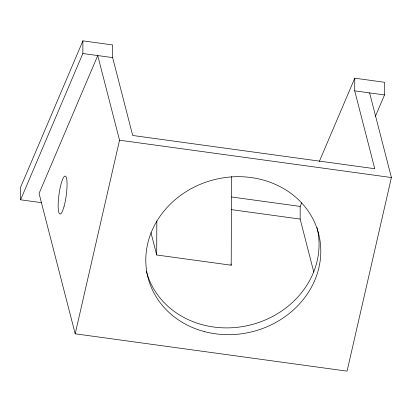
<?xml version="1.0" encoding="UTF-8"?>
<svg xmlns="http://www.w3.org/2000/svg" width="412" height="412" viewBox="0 0 412 412"><rect width="100%" height="100%" fill="white"/><g stroke="black" fill="none" stroke-linecap="round" stroke-linejoin="round"><path stroke-width="0.62" d="M41.648 202.689L20.6 199.799L20.646 187.141L82.9 40.855L112.692 44.949L112.646 57.608L132.69 135.471L374.76 168.714L354.711 90.851L354.758 78.192L384.551 82.282L384.504 94.94L375.435 116.261M20.6 199.799L82.853 53.514L82.9 40.855M231.518 176.578L231.194 265.215L156.709 254.982L156.838 220.94M313.789 272.064L300.147 219.076L300.193 206.417L301.702 202.874M75.195 333.808L119.537 140.198L97.747 55.558L39.063 193.465L75.195 333.808L347.058 371.145L391.4 177.536L369.61 92.896M319.305 161.509L354.758 78.192M82.853 53.514L112.646 57.608M354.711 90.851L384.504 94.94M119.537 140.198L391.4 177.536M231.637 197.003L300.193 206.417M231.59 209.662L300.147 219.076M230.875 263.974L231.194 265.215M150.967 232.667L156.709 254.982M316.983 227.46A88.075 78.368 -14.4 0 1 317.405 229.257M317.534 229.86A88.075 78.368 -14.4 0 1 250.846 324.852A88.075 78.368 -14.4 0 1 146.94 273.311M146.765 272.718A88.075 78.368 -14.4 0 1 146.435 271.534M204.393 331.593A88.075 78.368 -14.4 0 0 319.279 236.627A88.075 78.368 -14.4 0 0 176.223 198.79A88.075 78.368 -14.4 0 0 204.393 331.593M64.107 206.237A19.148 3.651 -82.2 0 0 65.493 176.192A19.148 3.651 -82.2 0 0 58.221 202.75A19.148 3.651 -82.2 0 0 64.107 206.237"/></g></svg>
